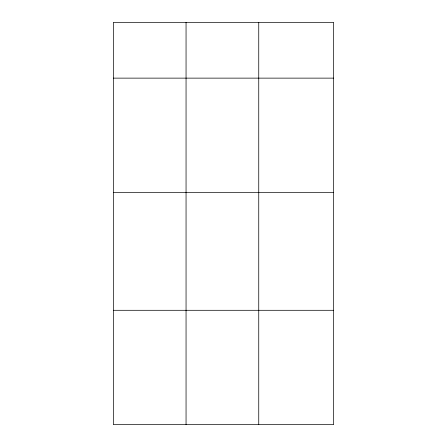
<?xml version="1.0" encoding="UTF-8"?>
<svg xmlns="http://www.w3.org/2000/svg" width="447" height="447" viewBox="0 0 447 447"><rect width="100%" height="100%" fill="white"/><g stroke="black" fill="none" stroke-linecap="round" stroke-linejoin="round"><path stroke-width="0.67" d="M333.635 192.478L333.635 22.35L113.365 22.35L113.365 424.65L333.635 424.65L333.635 192.478L113.365 192.478M113.365 78.13L333.635 78.13M113.365 310.296L333.635 310.296M258.746 22.35L258.746 424.65M186.053 22.35L186.053 424.65"/></g></svg>
